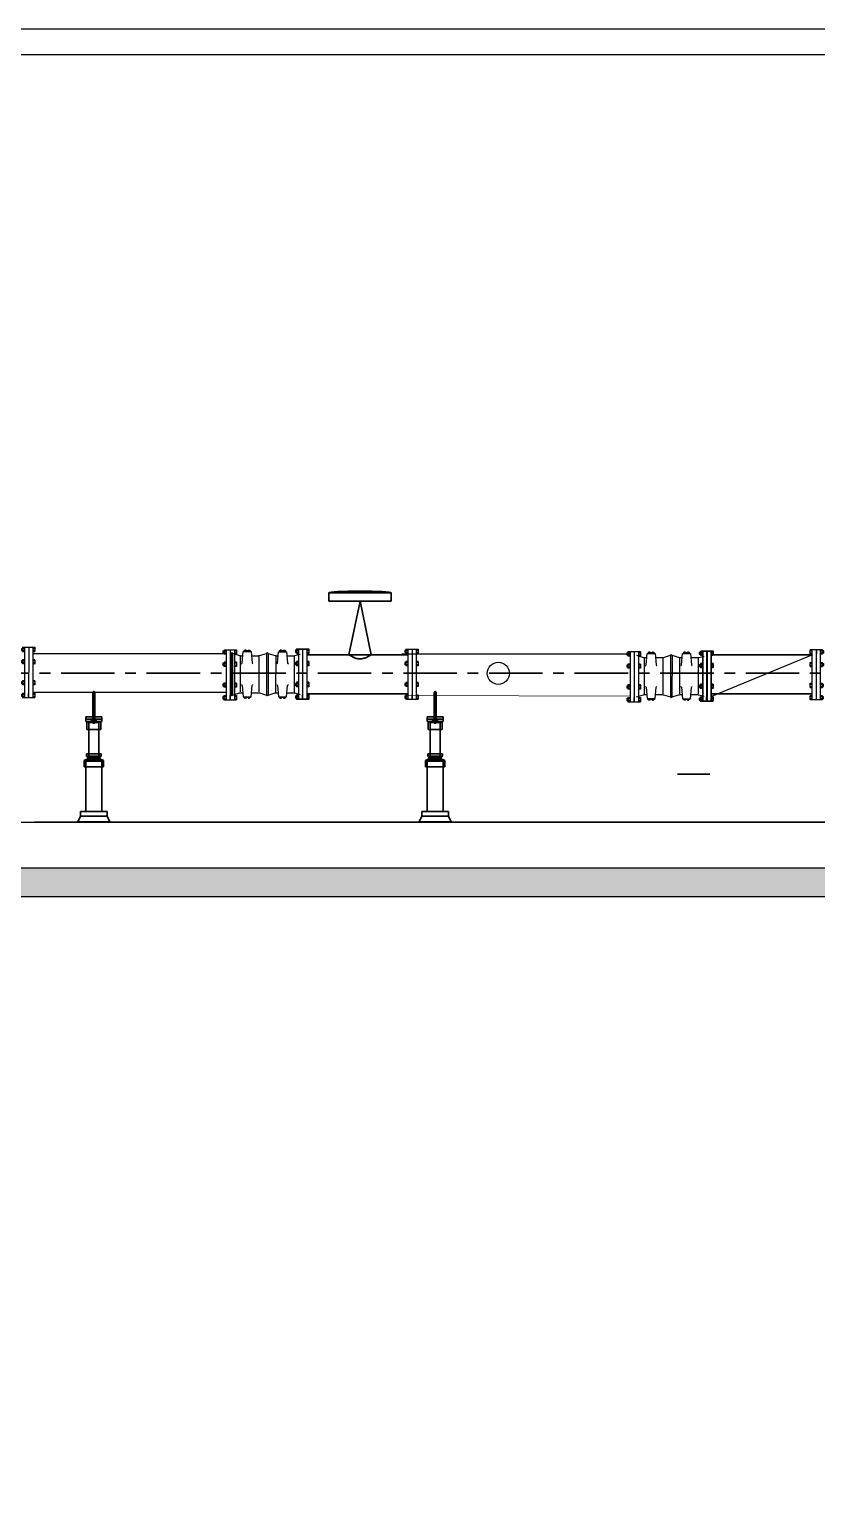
# Model space of a CAD drawing. Header units: inches. Extents: x 191440 to 383551, y 141448 to 284946.
# Drawn here: x 191803.34 to 191812.54, y 141593.62 to 141610.73 of the extents above; entities that cross this region are included whole.
import ezdxf

# ---------------------------------------------------------------- set-up
doc = ezdxf.new("R2010")
doc.units = ezdxf.units.IN
doc.header["$MEASUREMENT"] = 0
for name, pattern in [('C_SOLID_M', [0]), ('CENTER', [2, 1.25, -0.25, 0.25, -0.25]), ('DGN Style 3', [426.72, 304.8, -121.92])]:
    doc.linetypes.add(name, pattern=pattern)
for name, color, linetype in [('ARMATURE', 2, 'Continuous'), ('Concrete', 7, 'C_SOLID_M'), ('HATCH', 40, 'Continuous'), ('VP', 7, 'Continuous')]:
    doc.layers.add(name, color=color, linetype=linetype)
for name, color, linetype, lineweight in [('P-TW', 5, 'Continuous', 35), ('PIPING', 40, 'Continuous', 30), ('WB-SJ3-M-SECTA - M-EQPM-SUPT', 4, 'Continuous', 35), ('WB-SJ3-M-SECTA - P-TW', 7, 'Continuous', 35)]:
    doc.layers.add(name, color=color, linetype=linetype, lineweight=lineweight)

# ---------------------------------------------------------------- blocks, each defined once
blk = doc.blocks.new('FLANGE')
h = blk.add_hatch(color=256)
h.dxf.hatch_style = 1
h.paths.add_polyline_path([(2834.8568, 2262.3253), (2834.8643, 2262.3253), (2834.8643, 2262.3178), (2834.8568, 2262.3178)])
h.paths.add_polyline_path([(2834.8568, 2262.2728), (2834.8568, 2262.2803), (2834.8643, 2262.2803), (2834.8643, 2262.2728)])
h.paths.add_polyline_path([(2834.8568, 2262.3928), (2834.8568, 2262.4003), (2834.8643, 2262.4003), (2834.8643, 2262.3928)])
h.paths.add_polyline_path([(2834.8568, 2262.4378), (2834.8568, 2262.4453), (2834.8643, 2262.4453), (2834.8643, 2262.4378)])
h = blk.add_hatch(color=256)
h.dxf.hatch_style = 1
h.paths.add_polyline_path([(2834.8943, 2262.2691), (2834.8943, 2262.2728), (2834.9018, 2262.2728), (2834.9018, 2262.2691)])
h.paths.add_polyline_path([(2834.8943, 2262.2803), (2834.8943, 2262.2841), (2834.9018, 2262.2841), (2834.9018, 2262.2803)])
h.paths.add_polyline_path([(2834.8943, 2262.3141), (2834.8943, 2262.3178), (2834.9018, 2262.3178), (2834.9018, 2262.3141)])
h.paths.add_polyline_path([(2834.9018, 2262.3291), (2834.9018, 2262.3253), (2834.8943, 2262.3253), (2834.8943, 2262.3291)])
h.paths.add_polyline_path([(2834.9018, 2262.3928), (2834.9018, 2262.3891), (2834.8943, 2262.3891), (2834.8943, 2262.3928)])
h.paths.add_polyline_path([(2834.8943, 2262.4003), (2834.8943, 2262.4041), (2834.9018, 2262.4041), (2834.9018, 2262.4003)])
h.paths.add_polyline_path([(2834.9018, 2262.4378), (2834.9018, 2262.4341), (2834.8943, 2262.4341), (2834.8943, 2262.4378)])
h.paths.add_polyline_path([(2834.9018, 2262.4491), (2834.9018, 2262.4453), (2834.8943, 2262.4453), (2834.8943, 2262.4491)])
for p, q in [((2834.8531, 2262.4453), (2834.8531, 2262.4378)), ((2834.8531, 2262.4453), (2834.8643, 2262.4453)), ((2834.8568, 2262.4491), (2834.8568, 2262.4341)), ((2834.8568, 2262.4491), (2834.8643, 2262.4491)), ((2834.8643, 2262.4491), (2834.8643, 2262.2691)), ((2834.8643, 2262.4491), (2834.8793, 2262.4491)), ((2834.8793, 2262.4491), (2834.8793, 2262.2691)), ((2834.8793, 2262.4491), (2834.8793, 2262.2691)), ((2834.8793, 2262.4491), (2834.8943, 2262.4491)), ((2834.8943, 2262.4491), (2834.8943, 2262.2691)), ((2834.8943, 2262.4491), (2834.9018, 2262.4491)), ((2834.8943, 2262.4453), (2834.9018, 2262.4453)), ((2834.9018, 2262.4491), (2834.9018, 2262.4341)), ((2834.8531, 2262.4378), (2834.8643, 2262.4378)), ((2834.8531, 2262.4003), (2834.8531, 2262.3928)), ((2834.8643, 2262.4003), (2834.8531, 2262.4003)), ((2834.8643, 2262.3928), (2834.8531, 2262.3928)), ((2834.8568, 2262.4341), (2834.8643, 2262.4341)), ((2834.8568, 2262.4041), (2834.8568, 2262.3891)), ((2834.8643, 2262.4041), (2834.8568, 2262.4041)), ((2834.8943, 2262.4378), (2834.9018, 2262.4378)), ((2834.8943, 2262.4341), (2834.9018, 2262.4341)), ((2834.9018, 2262.4041), (2834.8943, 2262.4041)), ((2834.9018, 2262.4003), (2834.8943, 2262.4003)), ((2834.9018, 2262.3928), (2834.8943, 2262.3928)), ((2834.9018, 2262.4041), (2834.9018, 2262.3891)), ((2834.8643, 2262.3891), (2834.8568, 2262.3891)), ((2834.9018, 2262.3891), (2834.8943, 2262.3891)), ((2834.8531, 2262.3253), (2834.8531, 2262.3178)), ((2834.8643, 2262.3253), (2834.8531, 2262.3253)), ((2834.8643, 2262.3178), (2834.8531, 2262.3178)), ((2834.8568, 2262.3291), (2834.8568, 2262.3141)), ((2834.8643, 2262.3291), (2834.8568, 2262.3291)), ((2834.8643, 2262.3141), (2834.8568, 2262.3141)), ((2834.9018, 2262.3291), (2834.8943, 2262.3291)), ((2834.9018, 2262.3253), (2834.8943, 2262.3253)), ((2834.9018, 2262.3178), (2834.8943, 2262.3178)), ((2834.9018, 2262.3141), (2834.8943, 2262.3141)), ((2834.9018, 2262.3291), (2834.9018, 2262.3141)), ((2834.8531, 2262.2803), (2834.8531, 2262.2728)), ((2834.8531, 2262.2803), (2834.8643, 2262.2803)), ((2834.8531, 2262.2728), (2834.8643, 2262.2728)), ((2834.8568, 2262.2841), (2834.8568, 2262.2691)), ((2834.8568, 2262.2841), (2834.8643, 2262.2841)), ((2834.8568, 2262.2691), (2834.8643, 2262.2691)), ((2834.8643, 2262.2691), (2834.8793, 2262.2691)), ((2834.8793, 2262.2691), (2834.8793, 2262.2841)), ((2834.8793, 2262.2691), (2834.8943, 2262.2691)), ((2834.8943, 2262.2841), (2834.9018, 2262.2841)), ((2834.8943, 2262.2803), (2834.9018, 2262.2803)), ((2834.8943, 2262.2728), (2834.9018, 2262.2728)), ((2834.8943, 2262.2691), (2834.9018, 2262.2691)), ((2834.9018, 2262.2841), (2834.9018, 2262.2691))]:
    blk.add_line(p, q)
blk = doc.blocks.new('*U173')
at = {"layer": 'WB-SJ3-M-SECTA - M-EQPM-SUPT', "linetype": 'DGN Style 3'}
for p, q in [((40.2, 517.7), (40.2, 530.1)), ((40.2, 518.1), (40.2, 530.1)), ((40.2, 530.1), (120.2, 530.1)), ((40.2, 505.7), (40.2, 518.1)), ((40.2, 517.7), (120.2, 517.7)), ((67.7, 505.5), (67.7, 518.1)), ((80.2, 507.4), (80.2, 518.1)), ((92.7, 505.5), (92.7, 518.1)), ((120.2, 518.1), (120.2, 530.1)), ((120.2, 517.7), (120.2, 530.1)), ((120.2, 505.7), (120.2, 518.1)), ((120.2, 505.7), (120.2, 517.7)), ((40.2, 505.7), (120.2, 505.7)), ((44.8, 466.2), (44.8, 503.9)), ((55.2, 465.1), (55.2, 501)), ((67.7, 505.5), (77.6, 505.5)), ((87.7, 505.5), (92.7, 505.5)), ((105.2, 465.1), (105.2, 501)), ((115.5, 466.2), (115.5, 503.9)), ((40.2, 277.7), (40.2, 305.6)), ((55.2, 305.6), (55.2, 342.4)), ((105.2, 305.6), (105.2, 342.4)), ((120.2, 277.7), (120.2, 305.6))]:
    blk.add_line(p, q, dxfattribs=at)
at = {"layer": 'WB-SJ3-M-SECTA - M-EQPM-SUPT'}
for p, q in [((40.2, 518.1), (120.2, 518.1)), ((80.2, 505.5), (80.2, 507.4)), ((30.7, 308.7), (49.2, 317.4)), ((30.7, 277.7), (30.7, 308.7)), ((43.5, 331.1), (43.5, 342.4)), ((49.2, 325.4), (43.5, 331.1)), ((49.2, 317.4), (49.2, 325.4)), ((111.2, 325.4), (116.8, 331.1)), ((111.2, 317.4), (111.2, 325.4)), ((111.2, 317.4), (129.6, 308.7)), ((116.8, 331.1), (116.8, 342.4)), ((129.6, 277.7), (129.6, 308.7)), ((12.7, 28.6), (12.7, 52.5)), ((147.7, 28.6), (147.7, 52.5))]:
    blk.add_line(p, q, dxfattribs=at)
at = {"layer": 'WB-SJ3-M-SECTA - M-EQPM-SUPT', "color": 4, "linetype": 'DGN Style 3', "lineweight": 35}
for p, q in [((75.4, 497.4), (75.4, 578.5)), ((85, 497.4), (85, 578.5))]:
    blk.add_line(p, q, dxfattribs=at)
at = {"layer": 'WB-SJ3-M-SECTA - M-EQPM-SUPT', "linetype": 'Continuous'}
for p, q in [((55.2, 342.4), (55.2, 465.1)), ((105.2, 342.4), (105.2, 465.1)), ((40.2, 52.5), (40.2, 277.7)), ((120.2, 52.5), (120.2, 277.7)), ((0, 0), (12.2, 28.6)), ((160.3, 0), (148.1, 28.6))]:
    blk.add_line(p, q, dxfattribs=at)
at = {"layer": 'WB-SJ3-M-SECTA - M-EQPM-SUPT', "color": 4, "linetype": 'DGN Style 3', "lineweight": 35, "flags": 128}
for points in [[(75.4, 578.5), (75.4, 651.8)], [(85, 651.8), (85, 578.5)], [(85, 578.5), (75.4, 578.5)], [(85, 497.4), (75.4, 497.4)]]:
    blk.add_lwpolyline(points, dxfattribs=at)
at = {"layer": 'WB-SJ3-M-SECTA - M-EQPM-SUPT', "linetype": 'DGN Style 3', "flags": 128}
for points in [[(40.2, 505.7), (40.2, 505.7), (40.2, 517.7)], [(92.7, 518.1), (80.2, 518.1), (67.7, 518.1)], [(75.4, 530.1), (85, 530.1)], [(85, 518.1), (75.4, 518.1)], [(44.8, 503.9), (115.5, 503.9)], [(44.8, 466.2), (55.2, 466.2)], [(44.8, 466.2), (46.9, 466.2)], [(55.2, 501), (105.2, 501)], [(85, 505.5), (75.4, 505.5)], [(105.2, 466.2), (115.5, 466.2)], [(30.7, 308.7), (129.6, 308.7)], [(40.2, 305.6), (120.2, 305.6)], [(40.2, 305.6), (55.2, 305.6)], [(43.5, 342.4), (55.2, 342.4)], [(43.5, 331.1), (116.8, 331.1)], [(49.2, 325.4), (111.2, 325.4)], [(49.2, 317.4), (111.2, 317.4)], [(105.2, 342.4), (116.8, 342.4)], [(0, 0), (160.3, 0)], [(12.2, 28.6), (12.7, 28.6)], [(12.7, 52.5), (40.2, 52.5)], [(120.2, 52.5), (147.7, 52.5)], [(147.7, 28.6), (148.1, 28.6)]]:
    blk.add_lwpolyline(points, dxfattribs=at)
at = {"layer": 'WB-SJ3-M-SECTA - M-EQPM-SUPT', "linetype": 'Continuous', "flags": 128}
for points in [[(46.9, 466.2), (111.7, 466.2)], [(12.2, 28.6), (148.1, 28.6)], [(12.2, 28.6), (12.2, 28.6)]]:
    blk.add_lwpolyline(points, dxfattribs=at)
at = {"layer": 'WB-SJ3-M-SECTA - M-EQPM-SUPT', "flags": 128}
for points in [[(87.7, 505.5), (80.2, 505.5), (77.6, 505.5)], [(30.7, 308.7), (129.6, 308.7)], [(30.7, 308.7), (30.7, 308.7)], [(43.5, 342.4), (116.8, 342.4)], [(43.5, 342.4), (43.5, 342.4)], [(43.5, 331.1), (116.8, 331.1)], [(43.5, 331.1), (43.5, 331.1)], [(49.2, 325.4), (111.2, 325.4)], [(49.2, 325.4), (49.2, 325.4)], [(49.2, 317.4), (111.2, 317.4)], [(49.2, 317.4), (49.2, 317.4)], [(30.7, 277.7), (129.6, 277.7)], [(30.7, 277.7), (40.2, 277.7)], [(12.7, 52.5), (147.7, 52.5)]]:
    blk.add_lwpolyline(points, dxfattribs=at)
at = {"layer": 'WB-SJ3-M-SECTA - M-EQPM-SUPT', "color": 4, "linetype": 'DGN Style 3', "lineweight": 35}
for start, end in [(0, 180), (180, 0)]:
    blk.add_arc((80.2, 651.8), 4.8, start, end, dxfattribs=at)
at = {"layer": 'WB-SJ3-M-SECTA - M-EQPM-SUPT', "linetype": 'DGN Style 3'}
blk.add_rational_spline([(80.2, 494.3), (80.2, 534.8), (80.2, 575.4), (80.2, 648.8), (80.2, 648.8), (80.2, 648.8), (80.2, 575.4), (80.2, 534.8), (80.2, 494.3)], [1, 1, 1, 0.707106781187, 1, 0.707106781187, 1, 1, 1], degree=2, knots=[0, 0, 0, 0.333333, 0.333333, 0.5, 0.5, 0.666667, 0.666667, 1, 1, 1], dxfattribs=at)
at = {"layer": 'WB-SJ3-M-SECTA - P-TW', "linetype": 'DGN Style 3', "lineweight": 35}
blk.add_line((76.4, 497.4), (84, 497.4), dxfattribs=at)
blk.add_open_spline([(76.4, 497.4), (76.5, 497.5), (76.6, 497.6), (76.8, 497.8), (76.9, 498), (77.2, 498.2), (77.3, 498.3), (77.5, 498.4), (77.6, 498.5), (77.8, 498.6), (77.8, 498.6), (78.1, 498.8), (78.2, 498.9), (78.5, 499), (78.6, 499), (78.8, 499.1), (78.9, 499.1), (79.2, 499.2), (79.4, 499.2), (79.7, 499.2), (79.8, 499.3), (80, 499.3), (80.1, 499.3), (80.4, 499.3), (80.6, 499.3), (80.8, 499.2), (80.9, 499.2), (81, 499.2), (81, 499.2), (81.2, 499.2), (81.3, 499.1), (81.5, 499.1), (81.7, 499), (82, 498.9), (82.1, 498.9), (82.3, 498.8), (82.3, 498.7), (82.6, 498.6), (82.7, 498.5), (82.9, 498.3), (83, 498.3), (83.2, 498.2), (83.2, 498.1), (83.4, 498), (83.5, 497.8), (83.8, 497.6), (83.9, 497.5), (84, 497.4)], degree=3, knots=[0, 0, 0, 0, 0.0625, 0.0625, 0.125, 0.125, 0.1875, 0.1875, 0.21875, 0.21875, 0.25, 0.25, 0.3125, 0.3125, 0.34375, 0.34375, 0.375, 0.375, 0.4375, 0.4375, 0.46875, 0.46875, 0.5, 0.5, 0.5625, 0.5625, 0.578125, 0.578125, 0.59375, 0.59375, 0.625, 0.625, 0.6875, 0.6875, 0.71875, 0.71875, 0.75, 0.75, 0.8125, 0.8125, 0.84375, 0.84375, 0.875, 0.875, 0.9375, 0.9375, 1, 1, 1, 1], dxfattribs=at)

msp = doc.modelspace()

# ---------------------------------------------------------------- hatches: boundary and pattern name
at = {"layer": 'HATCH', "linetype": 'ByBlock', "lineweight": -2}
h = msp.add_hatch(dxfattribs=at)
h.set_pattern_fill('GRAVEL', color=256, scale=0.83217)
h.set_pattern_definition([(228.01279, (191763.28647, 141576.692036), (-6.6573614, -7.489531574), [0.111957, -11.083748]), (184.96974, (191763.211578, 141576.60882), (9.986042099, 0.832170175), [0.1921215, -19.020019]), (132.51045, (191763.02018, 141576.592176), (8.32170175, -9.153871924), [0.135467, -13.411282]), (267.27369, (191762.695632, 141576.384133), (0.832170175, 16.643403498), [0.174954, -17.320422]), (292.833654, (191762.68731, 141576.209378), (-4.160850875, 9.9860421), [0.171556, -16.984072]), (357.27369, (191762.753884, 141576.051265), (-16.643403498, 0.832170175), [0.174954, -17.320422]), (37.69424, (191762.92864, 141576.042944), (-10.818212274, -8.321701749), [0.2313674, -22.905358]), (72.25533, (191763.111717, 141576.184413), (5.825191224, 18.307743848), [0.218435, -21.625042]), (121.429566, (191763.17829, 141576.392455), (-6.6573614, 10.818212274), [0.175546, -17.379103]), (175.23636, (191763.08675, 141576.542246), (9.153871924, -0.832170175), [0.200413, -9.820243]), (222.39744, (191762.887031, 141576.55889), (-9.986042099, -9.153871924), [0.259178, -25.658615]), (138.81407, (191763.51948, 141576.37581), (-5.82519122, 4.99302105), [0.0884605, -8.75763]), (171.469234, (191763.452907, 141576.434064), (10.818212274, -1.66434035), [0.168296, -16.661305]), (225, (191763.2865, 141576.459), (-9e-17, -0.83217), [0.117686, -1.05918]), (203.1986, (191763.22822, 141576.55889), (4.16085087, 1.66434035), [0.063376, -6.274243]), (291.8014, (191763.16997, 141576.53392), (-0.83217017, 2.49651052), [0.089627, -4.391746]), (30.96376, (191763.20326, 141576.4507), (2.49651052, 1.66434035), [0.145571, -4.706774]), (161.56505, (191763.32808, 141576.5256), (1.6643403, -0.8321702), [0.105262, -2.526291]), (16.38954, (191762.68731, 141576.533924), (8.32170175, 2.496510525), [0.1474606, -14.5986325]), (70.34618, (191762.82878, 141576.57553), (-3.3286807, -9.153871924), [0.123711, -12.247388]), (293.1986, (191763.32808, 141576.69204), (-1.66434035, 4.16085087), [0.126752, -6.210867]), (343.61046, (191763.37801, 141576.575533), (-8.32170175, 2.496510525), [0.1474606, -14.5986325]), (339.44395, (191762.68731, 141576.01798), (-4.16085087, 1.66434035), [0.142201, -6.967864]), (294.77514, (191762.82046, 141575.96805), (-4.160850875, 9.153871924), [0.1191485, -11.795715]), (66.8014, (191763.3364, 141575.85987), (1.66434035, 4.16085087), [0.126752, -6.210867]), (17.354025, (191763.386333, 141575.97637), (-10.818212274, -3.3286807), [0.1394975, -13.810217]), (69.44395, (191762.92864, 141575.85987), (-1.66434035, -4.16085087), [0.071101, -7.038964]), (101.30993, (191763.28647, 141575.85987), (-0.83217017, 3.3286807), [0.042432, -4.20082]), (165.96376, (191763.27815, 141575.90147), (2.4965105, -0.8321702), [0.171556, -3.259569]), (186.009006, (191763.111717, 141575.943083), (8.32170175, 0.832170175), [0.158986, -15.739603]), (303.69007, (191763.20326, 141576.37581), (-0.8321702, 1.66434035), [0.120017, -2.880415]), (353.157227, (191763.26983, 141576.27595), (14.146892973, -1.66434035), [0.2095355, -20.743974]), (60.9454, (191763.47787, 141576.25099), (-3.3286807, -5.82519122), [0.085677, -8.482039]), (90, (191763.5195, 141576.3259), (-0.83217, 0.83217), [0.04993, -0.78224]), (120.25644, (191763.095074, 141575.96805), (3.3286807, -5.825191224), [0.115608, -11.445269]), (48.01279, (191763.03682, 141576.06791), (6.6573614, 7.489531574), [0.223914, -10.971791]), (0, (191763.1866, 141576.23434), (0.83217, 0.83217), [0.216364, -0.615806]), (325.30485, (191763.402977, 141576.234343), (8.32170175, -5.825191224), [0.131578, -13.026188]), (254.0546, (191763.51116, 141576.15945), (-0.83217017, -3.3286807), [0.121166, -5.937125]), (207.645975, (191763.477872, 141576.042944), (-15.811233323, -8.321701749), [0.1972784, -19.5305964]), (175.42608, (191763.303116, 141575.951405), (-10.818212274, 0.832170175), [0.2087074, -20.662014])])
h.paths.add_polyline_path([(191823.26494, 141600.35263), (191815.36995, 141600.35263), (191815.36955, 141600.01977), (191823.26494, 141600.01977)])
h.paths.add_polyline_path([(191815.36995, 141600.35263), (191815.11792, 141600.35263), (191815.25548, 141600.01977), (191815.36955, 141600.01977)])
h.paths.add_polyline_path([(191815.11792, 141600.35263), (191814.7919, 141600.35263), (191813.90474, 141600.93515), (191793.08171, 141600.93515), (191793.08171, 141600.60229), (191813.80522, 141600.60229), (191814.69239, 141600.01977), (191815.25548, 141600.01977)])

# ---------------------------------------------------------------- linework, layer by layer
at = {"color": 132}
for p, q in [((191805.73575, 141603.46438, -1650.89248), (191805.73525, 141602.91723, -1650.89248)), ((191805.73575, 141603.46438, -1650.89248), (191805.73525, 141602.91723, -1650.89248)), ((191806.5816, 141603.47034, -1650.89248), (191806.5811, 141602.92319, -1650.89248)), ((191806.5816, 141603.47034, -1650.89248), (191806.5811, 141602.92319, -1650.89248)), ((191810.45522, 141603.44209, -2641.42797), (191810.45472, 141602.89494, -2641.42797)), ((191810.45522, 141603.44209, -2641.42797), (191810.45472, 141602.89494, -2641.42797))]:
    msp.add_line(p, q, dxfattribs=at)
msp.add_line((191811.3126, 141602.94089, -2641.42797), (191812.49386, 141603.42789, -2641.42797))
msp.add_lwpolyline([(191841.5, 141610.7283), (191784, 141610.7283), (191784, 141571.2283), (191841.5, 141571.2283), (191841.5, 141610.7283)])
msp.add_lwpolyline([(191841.2, 141610.4283), (191784.3, 141610.4283), (191784.3, 141571.5283), (191841.2, 141571.5283)], close=True)
at = {"color": 5}
for points, elevation in [([(191805.63546, 141603.43544), (191803.3804, 141603.43544)], 224.10235), ([(191810.35781, 141603.42967), (191807.69023, 141603.42943)], -1320.71398), ([(191805.63546, 141602.98204), (191803.3804, 141602.98204)], 224.10235)]:
    msp.add_lwpolyline(points, dxfattribs=dict(at, elevation=elevation))
at = {"color": 7}
for points in [[(191793.19821, 141601.46774), (191818.56889, 141601.46774)], [(191793.19821, 141601.05166), (191793.08171, 141601.05166), (191793.08171, 141600.93515), (191813.90474, 141600.93515), (191814.7919, 141600.35263), (191823.26494, 141600.35263), (191823.26494, 141600.46914), (191823.14844, 141600.46914)], [(191793.08171, 141600.60229), (191813.80522, 141600.60229), (191814.69239, 141600.01977), (191823.26494, 141600.01977)]]:
    msp.add_lwpolyline(points, dxfattribs=at)
msp.add_circle((191808.81902, 141603.2073), 0.1296)
at = {"layer": 'ARMATURE', "color": 1}
for p, q in [((191805.80395, 141603.40525, -1650.89248), (191805.80357, 141602.98971, -1650.89248)), ((191806.02073, 141603.40506, -1650.89248), (191806.02035, 141602.98951, -1650.89248)), ((191806.21761, 141603.40488, -1650.89248), (191806.21723, 141602.98933, -1650.89248)), ((191806.4344, 141603.40468, -1650.89248), (191806.43402, 141602.98913, -1650.89248)), ((191810.52341, 141603.38296, -2641.42797), (191810.52303, 141602.96741, -2641.42797)), ((191810.74019, 141603.38276, -2641.42797), (191810.73981, 141602.96721, -2641.42797)), ((191810.93708, 141603.38258, -2641.42797), (191810.9367, 141602.96703, -2641.42797)), ((191811.15386, 141603.38238, -2641.42797), (191811.15348, 141602.96683, -2641.42797))]:
    msp.add_line(p, q, dxfattribs=at)
for points, elevation in [([(191805.70555, 141603.45047), (191805.69614, 141603.44108), (191805.69569, 141602.95408), (191805.70508, 141602.94467)], -1650.89248), ([(191805.70555, 141603.45047), (191805.71494, 141603.44106), (191805.71449, 141602.95406), (191805.70508, 141602.94467)], -1650.89248), ([(191806.11921, 141603.45009), (191806.1098, 141603.4407), (191806.10936, 141602.9537), (191806.11875, 141602.94429)], -1650.89248), ([(191806.11921, 141603.45009), (191806.12861, 141603.44068), (191806.12816, 141602.95368), (191806.11875, 141602.94429)], -1650.89248), ([(191810.83868, 141603.4278), (191810.82927, 141603.41841), (191810.82882, 141602.93141), (191810.83821, 141602.922)], -2641.42797), ([(191810.83868, 141603.4278), (191810.84807, 141603.41839), (191810.84762, 141602.93139), (191810.83821, 141602.922)], -2641.42797)]:
    msp.add_lwpolyline(points, dxfattribs=dict(at, elevation=elevation))
for points, elevation in [([(191805.71494, 141603.44106), (191805.79672, 141603.41564, 0.06554346), (191805.81132, 141603.41371), (191805.83302, 141603.41369, 0.06554346)], -1650.89248), ([(191805.81609, 141603.31969, 0.38887873), (191805.82547, 141603.32826), (191805.83718, 141603.46069), (191805.93119, 141603.46061), (191805.94266, 141603.32816, 0.38887873), (191805.95202, 141603.31956)], -1650.89248), ([(191805.86795, 141603.47007), (191805.86796, 141603.47589, 0.17157288), (191805.85907, 141603.47589), (191805.85907, 141603.47007)], -1650.89248), ([(191805.90043, 141603.47004), (191805.90044, 141603.47586, -0.17157288), (191805.90932, 141603.47585), (191805.90932, 141603.47003)], -1650.89248), ([(191805.93526, 141603.4136), (191806.01337, 141603.41352, 0.06554346), (191806.02798, 141603.41543), (191806.1098, 141603.4407)], -1650.89248), ([(191806.12861, 141603.44068), (191806.21039, 141603.41527, 0.06554346), (191806.22498, 141603.41333), (191806.24669, 141603.41331, 0.06554346)], -1650.89248), ([(191806.22976, 141603.31931, 0.38887873), (191806.23914, 141603.32788), (191806.25084, 141603.46031), (191806.34486, 141603.46023), (191806.35632, 141603.32778, 0.38887873), (191806.36568, 141603.31919)], -1650.89248), ([(191806.28162, 141603.46969), (191806.28162, 141603.47551, 0.17157288), (191806.27274, 141603.47551), (191806.27273, 141603.4697)], -1650.89248), ([(191806.3141, 141603.46966), (191806.31411, 141603.47548, -0.17157288), (191806.32299, 141603.47547), (191806.32299, 141603.46965)], -1650.89248), ([(191806.34893, 141603.41322), (191806.42704, 141603.41315, 0.06554346), (191806.44164, 141603.41505), (191806.50466, 141603.43188)], -1650.89248), ([(191810.4344, 141603.41877), (191810.51618, 141603.39335, 0.06554346), (191810.53078, 141603.39141), (191810.55248, 141603.39139, 0.06554346)], -2641.42797), ([(191810.53556, 141603.2974, 0.38887873), (191810.54493, 141603.30597), (191810.55664, 141603.4384), (191810.65065, 141603.43831), (191810.66212, 141603.30586, 0.38887873), (191810.67148, 141603.29727)], -2641.42797), ([(191810.58741, 141603.44777), (191810.58742, 141603.45359, 0.17157288), (191810.57853, 141603.4536), (191810.57853, 141603.44778)], -2641.42797), ([(191810.6199, 141603.44774), (191810.6199, 141603.45356, -0.17157288), (191810.62879, 141603.45355), (191810.62878, 141603.44773)], -2641.42797), ([(191810.65472, 141603.3913), (191810.73284, 141603.39123, 0.06554346), (191810.74744, 141603.39314), (191810.82927, 141603.41841)], -2641.42797), ([(191810.84807, 141603.41839), (191810.92985, 141603.39297, 0.06554346), (191810.94445, 141603.39104), (191810.96615, 141603.39102, 0.06554346)], -2641.42797), ([(191810.94922, 141603.29702, 0.38887873), (191810.9586, 141603.30559), (191810.97031, 141603.43802), (191811.06432, 141603.43793), (191811.07579, 141603.30548, 0.38887873), (191811.08514, 141603.29689)], -2641.42797), ([(191811.00108, 141603.44739), (191811.00109, 141603.45321, 0.17157288), (191810.9922, 141603.45322), (191810.9922, 141603.4474)], -2641.42797), ([(191811.03356, 141603.44736), (191811.03357, 141603.45318, -0.17157288), (191811.04245, 141603.45317), (191811.04245, 141603.44736)], -2641.42797), ([(191811.06839, 141603.39092), (191811.1465, 141603.39085, 0.06554346), (191811.16111, 141603.39276), (191811.22412, 141603.40958)], -2641.42797), ([(191805.81587, 141603.07525, -0.38887873), (191805.82523, 141603.06666), (191805.83669, 141602.93421), (191805.93071, 141602.93412), (191805.94242, 141603.06655, -0.38887873), (191805.95179, 141603.07513)], -1650.89248), ([(191806.22954, 141603.07487, -0.38887873), (191806.2389, 141603.06628), (191806.25036, 141602.93383), (191806.34438, 141602.93374), (191806.35609, 141603.06617, -0.38887873), (191806.36546, 141603.07475)], -1650.89248), ([(191810.53533, 141603.05296, -0.38887873), (191810.54469, 141603.04436), (191810.55616, 141602.91191), (191810.65017, 141602.91183), (191810.66188, 141603.04426, -0.38887873), (191810.67125, 141603.05283)], -2641.42797), ([(191810.949, 141603.05258, -0.38887873), (191810.95836, 141603.04399), (191810.96982, 141602.91153), (191811.06384, 141602.91145), (191811.07555, 141603.04388, -0.38887873), (191811.08492, 141603.05245)], -2641.42797), ([(191805.71449, 141602.95406), (191805.79632, 141602.97933, -0.06554346), (191805.81092, 141602.98124), (191805.83262, 141602.98122, -0.06554346)], -1650.89248), ([(191805.86745, 141602.92478), (191805.86745, 141602.91896, -0.17157288), (191805.85856, 141602.91897), (191805.85857, 141602.92479)], -1650.89248), ([(191805.89993, 141602.92475), (191805.89993, 141602.91893, 0.17157288), (191805.90881, 141602.91892), (191805.90882, 141602.92474)], -1650.89248), ([(191805.93487, 141602.98113), (191806.01298, 141602.98105, -0.06554346), (191806.02758, 141602.97912), (191806.10936, 141602.9537)], -1650.89248), ([(191806.12816, 141602.95368), (191806.20999, 141602.97895, -0.06554346), (191806.22459, 141602.98086), (191806.24629, 141602.98084, -0.06554346)], -1650.89248), ([(191806.28112, 141602.9244), (191806.28111, 141602.91858, -0.17157288), (191806.27223, 141602.91859), (191806.27223, 141602.92441)], -1650.89248), ([(191806.3136, 141602.92437), (191806.3136, 141602.91855, 0.17157288), (191806.32248, 141602.91854), (191806.32249, 141602.92436)], -1650.89248), ([(191806.34853, 141602.98075), (191806.42665, 141602.98067, -0.06554346), (191806.44124, 141602.97874), (191806.50423, 141602.9618)], -1650.89248), ([(191810.43395, 141602.93177), (191810.51578, 141602.95704, -0.06554346), (191810.53038, 141602.95894), (191810.55209, 141602.95892, -0.06554346)], -2641.42797), ([(191810.58691, 141602.90248), (191810.58691, 141602.89666, -0.17157288), (191810.57802, 141602.89667), (191810.57803, 141602.90249)], -2641.42797), ([(191810.6194, 141602.90245), (191810.61939, 141602.89663, 0.17157288), (191810.62828, 141602.89663), (191810.62828, 141602.90245)], -2641.42797), ([(191810.65433, 141602.95883), (191810.73244, 141602.95876, -0.06554346), (191810.74704, 141602.95682), (191810.82882, 141602.93141)], -2641.42797), ([(191810.84762, 141602.93139), (191810.92945, 141602.95666, -0.06554346), (191810.94405, 141602.95857), (191810.96575, 141602.95855, -0.06554346)], -2641.42797), ([(191811.00058, 141602.9021), (191811.00058, 141602.89629, -0.17157288), (191810.99169, 141602.89629), (191810.9917, 141602.90211)], -2641.42797), ([(191811.03306, 141602.90207), (191811.03306, 141602.89626, 0.17157288), (191811.04194, 141602.89625), (191811.04195, 141602.90207)], -2641.42797), ([(191811.06799, 141602.95845), (191811.14611, 141602.95838, -0.06554346), (191811.16071, 141602.95644), (191811.22369, 141602.93951)], -2641.42797)]:
    msp.add_lwpolyline(points, format="xyb", dxfattribs=dict(at, elevation=elevation))
for points, elevation in [([(191805.8447, 141603.46257), (191805.92367, 141603.46249), (191805.92368, 141603.47002), (191805.84471, 141603.47009)], -1650.89248), ([(191805.87239, 141603.47006), (191805.8724, 141603.47588), (191805.87125, 141603.47664), (191805.85579, 141603.47666), (191805.85463, 141603.4759), (191805.85463, 141603.47008)], -1650.89248), ([(191805.89599, 141603.47004), (191805.896, 141603.47586), (191805.89715, 141603.47662), (191805.91261, 141603.47661), (191805.91377, 141603.47584), (191805.91376, 141603.47002)], -1650.89248), ([(191806.25837, 141603.46219), (191806.33734, 141603.46212), (191806.33735, 141603.46964), (191806.25837, 141603.46971)], -1650.89248), ([(191806.28606, 141603.46968), (191806.28607, 141603.4755), (191806.28491, 141603.47627), (191806.26945, 141603.47628), (191806.2683, 141603.47552), (191806.26829, 141603.4697)], -1650.89248), ([(191806.30966, 141603.46966), (191806.30966, 141603.47548), (191806.31082, 141603.47624), (191806.32628, 141603.47623), (191806.32743, 141603.47546), (191806.32743, 141603.46965)], -1650.89248), ([(191810.56416, 141603.44027), (191810.64313, 141603.4402), (191810.64314, 141603.44772), (191810.56417, 141603.44779)], -2641.42797), ([(191810.59186, 141603.44777), (191810.59186, 141603.45359), (191810.59071, 141603.45435), (191810.57525, 141603.45436), (191810.57409, 141603.4536), (191810.57409, 141603.44778)], -2641.42797), ([(191810.61545, 141603.44775), (191810.61546, 141603.45357), (191810.61661, 141603.45433), (191810.63207, 141603.45431), (191810.63323, 141603.45355), (191810.63322, 141603.44773)], -2641.42797), ([(191810.97783, 141603.43989), (191811.0568, 141603.43982), (191811.05681, 141603.44734), (191810.97784, 141603.44741)], -2641.42797), ([(191811.00552, 141603.44739), (191811.00553, 141603.45321), (191811.00437, 141603.45397), (191810.98892, 141603.45399), (191810.98776, 141603.45322), (191810.98775, 141603.44741)], -2641.42797), ([(191811.02912, 141603.44737), (191811.02913, 141603.45319), (191811.03028, 141603.45395), (191811.04574, 141603.45393), (191811.0469, 141603.45317), (191811.04689, 141603.44735)], -2641.42797), ([(191805.84421, 141602.93232), (191805.92319, 141602.93225), (191805.92318, 141602.92473), (191805.84421, 141602.9248)], -1650.89248), ([(191805.87189, 141602.92477), (191805.87189, 141602.91896), (191805.87073, 141602.91819), (191805.85527, 141602.91821), (191805.85412, 141602.91897), (191805.85413, 141602.92479)], -1650.89248), ([(191805.89549, 141602.92475), (191805.89549, 141602.91893), (191805.89664, 141602.91817), (191805.9121, 141602.91816), (191805.91326, 141602.91892), (191805.91326, 141602.92474)], -1650.89248), ([(191806.25788, 141602.93194), (191806.33685, 141602.93187), (191806.33685, 141602.92435), (191806.25787, 141602.92442)], -1650.89248), ([(191806.28556, 141602.92439), (191806.28556, 141602.91858), (191806.2844, 141602.91781), (191806.26894, 141602.91783), (191806.26779, 141602.91859), (191806.26779, 141602.92441)], -1650.89248), ([(191806.30916, 141602.92437), (191806.30915, 141602.91855), (191806.31031, 141602.91779), (191806.32577, 141602.91778), (191806.32692, 141602.91854), (191806.32693, 141602.92436)], -1650.89248), ([(191810.56368, 141602.91003), (191810.64265, 141602.90995), (191810.64264, 141602.90243), (191810.56367, 141602.9025)], -2641.42797), ([(191810.59136, 141602.90248), (191810.59135, 141602.89666), (191810.5902, 141602.8959), (191810.57474, 141602.89591), (191810.57358, 141602.89668), (191810.57359, 141602.9025)], -2641.42797), ([(191810.61495, 141602.90246), (191810.61495, 141602.89664), (191810.6161, 141602.89588), (191810.63156, 141602.89586), (191810.63272, 141602.89662), (191810.63272, 141602.90244)], -2641.42797), ([(191810.97734, 141602.90965), (191811.05632, 141602.90957), (191811.05631, 141602.90205), (191810.97734, 141602.90213)], -2641.42797), ([(191811.00502, 141602.9021), (191811.00502, 141602.89628), (191811.00386, 141602.89552), (191810.9884, 141602.89553), (191810.98725, 141602.8963), (191810.98725, 141602.90212)], -2641.42797), ([(191811.02862, 141602.90208), (191811.02862, 141602.89626), (191811.02977, 141602.8955), (191811.04523, 141602.89548), (191811.04639, 141602.89624), (191811.04639, 141602.90206)], -2641.42797)]:
    msp.add_lwpolyline(points, close=True, dxfattribs=dict(at, elevation=elevation))
for centre, radius, start, end in [((191805.8541, 141603.46068, -1650.89248), 0.00188, 359.947501, 89.947501), ((191805.85685, 141603.47304, -1650.89248), 0.00362, 52.06306, 127.831943), ((191805.87018, 141603.47303, -1650.89248), 0.00362, 52.06306, 127.831943), ((191805.89822, 141603.473, -1650.89248), 0.00362, 52.06306, 127.831943), ((191805.91154, 141603.47299, -1650.89248), 0.00362, 52.06306, 127.831943), ((191805.91427, 141603.46062, -1650.89248), 0.00188, 89.947501, 179.947501), ((191806.26777, 141603.4603, -1650.89248), 0.00188, 359.947501, 89.947501), ((191806.27052, 141603.47266, -1650.89248), 0.00362, 52.06306, 127.831943), ((191806.28384, 141603.47265, -1650.89248), 0.00362, 52.06306, 127.831943), ((191806.31188, 141603.47262, -1650.89248), 0.00362, 52.06306, 127.831943), ((191806.32521, 141603.47261, -1650.89248), 0.00362, 52.06306, 127.831943), ((191806.32794, 141603.46024, -1650.89248), 0.00188, 89.947501, 179.947501), ((191810.57356, 141603.43838, -2641.42797), 0.00188, 359.947501, 89.947501), ((191810.57631, 141603.45075, -2641.42797), 0.00362, 52.06306, 127.831943), ((191810.58964, 141603.45073, -2641.42797), 0.00362, 52.06306, 127.831943), ((191810.61768, 141603.45071, -2641.42797), 0.00362, 52.06306, 127.831943), ((191810.631, 141603.4507, -2641.42797), 0.00362, 52.06306, 127.831943), ((191810.63373, 141603.43833, -2641.42797), 0.00188, 89.947501, 179.947501), ((191810.98723, 141603.438, -2641.42797), 0.00188, 359.947501, 89.947501), ((191810.98998, 141603.45037, -2641.42797), 0.00362, 52.06306, 127.831943), ((191811.0033, 141603.45036, -2641.42797), 0.00362, 52.06306, 127.831943), ((191811.03134, 141603.45033, -2641.42797), 0.00362, 52.06306, 127.831943), ((191811.04467, 141603.45032, -2641.42797), 0.00362, 52.06306, 127.831943), ((191811.0474, 141603.43795, -2641.42797), 0.00188, 89.947501, 179.947501), ((191805.85362, 141602.93419, -1650.89248), 0.00188, 269.947501, 359.947501), ((191805.85634, 141602.92182, -1650.89248), 0.00362, 232.06306, 307.831943), ((191805.86967, 141602.92181, -1650.89248), 0.00362, 232.06306, 307.831943), ((191805.89771, 141602.92179, -1650.89248), 0.00362, 232.06306, 307.831943), ((191805.91104, 141602.92177, -1650.89248), 0.00362, 232.06306, 307.831943), ((191805.91379, 141602.93414, -1650.89248), 0.00188, 179.947501, 269.947501), ((191806.26728, 141602.93381, -1650.89248), 0.00188, 269.947501, 359.947501), ((191806.27001, 141602.92145, -1650.89248), 0.00362, 232.06306, 307.831943), ((191806.28334, 141602.92143, -1650.89248), 0.00362, 232.06306, 307.831943), ((191806.31138, 141602.92141, -1650.89248), 0.00362, 232.06306, 307.831943), ((191806.3247, 141602.92139, -1650.89248), 0.00362, 232.06306, 307.831943), ((191806.32745, 141602.93376, -1650.89248), 0.00188, 179.947501, 269.947501), ((191810.57308, 141602.9119, -2641.42797), 0.00188, 269.947501, 359.947501), ((191810.57581, 141602.89953, -2641.42797), 0.00362, 232.06306, 307.831943), ((191810.58913, 141602.89952, -2641.42797), 0.00362, 232.06306, 307.831943), ((191810.61717, 141602.89949, -2641.42797), 0.00362, 232.06306, 307.831943), ((191810.6305, 141602.89948, -2641.42797), 0.00362, 232.06306, 307.831943), ((191810.63325, 141602.91184, -2641.42797), 0.00188, 179.947501, 269.947501), ((191810.98675, 141602.91152, -2641.42797), 0.00188, 269.947501, 359.947501), ((191810.98947, 141602.89915, -2641.42797), 0.00362, 232.06306, 307.831943), ((191811.0028, 141602.89914, -2641.42797), 0.00362, 232.06306, 307.831943), ((191811.03084, 141602.89911, -2641.42797), 0.00362, 232.06306, 307.831943), ((191811.04417, 141602.8991, -2641.42797), 0.00362, 232.06306, 307.831943), ((191811.04692, 141602.91146, -2641.42797), 0.00188, 179.947501, 269.947501)]:
    msp.add_arc(centre, radius, start, end, dxfattribs=at)
at = {"layer": 'Concrete'}
msp.add_lwpolyline([(191817.78729, 141601.46774), (191803.40103, 141601.46774)], dxfattribs=at)
at = {"layer": 'P-TW', "color": 5, "linetype": 'Continuous', "lineweight": 20}
msp.add_line((191810.35736, 141602.94206, -1644.20118), (191807.75204, 141602.94855, -2699.44687), dxfattribs=at)
at = {"layer": 'PIPING', "color": 8, "linetype": 'CENTER', "ltscale": 0.5}
msp.add_lwpolyline([(191791.70996, 141603.21036), (191819.17099, 141603.21036)], dxfattribs=at)
at = {"layer": 'VP'}
msp.add_line((191793.19821, 141601.46774), (191818.56889, 141601.46774), dxfattribs=at)
at = {"layer": 'WB-SJ3-M-SECTA - P-TW', "linetype": 'Continuous', "lineweight": 35}
for p, q in [((191806.83984, 141604.04894, -1650.89248), (191806.83984, 141604.14634, -1650.89248)), ((191807.07239, 141603.42499, -1650.89248), (191807.20329, 141604.05086, -1650.89248)), ((191807.33422, 141603.42499, -1650.89248), (191807.20332, 141604.05086, -1650.89248)), ((191807.56856, 141604.05086, -1650.89248), (191807.56856, 141604.14826, -1650.89248)), ((191806.58156, 141603.42499, -1650.89248), (191807.07239, 141603.42499, -1650.89248)), ((191806.58156, 141603.42499, -1650.89248), (191807.76237, 141603.42499, -1650.89248)), ((191811.30936, 141603.42499, -1650.89248), (191812.49017, 141603.42499, -1650.89248)), ((191806.58114, 141602.96995, -1650.89248), (191807.76195, 141602.96995, -1650.89248)), ((191811.30894, 141602.96995, -1650.89248), (191812.48975, 141602.96995, -1650.89248))]:
    msp.add_line(p, q, dxfattribs=at)
at = {"layer": 'WB-SJ3-M-SECTA - P-TW', "color": 252}
msp.add_line((191810.91104, 141602.02866, -2641.42797), (191811.29167, 141602.02866, -2641.42797), dxfattribs=at)
at = {"layer": 'WB-SJ3-M-SECTA - P-TW', "linetype": 'Continuous', "lineweight": 35, "elevation": -1650.89248, "flags": 128}
for points in [[(191807.56856, 141604.14826), (191806.83806, 141604.14826)], [(191807.56856, 141604.05086), (191806.83806, 141604.05086)]]:
    msp.add_lwpolyline(points, dxfattribs=at)
at = {"layer": 'WB-SJ3-M-SECTA - P-TW', "linetype": 'DGN Style 3', "lineweight": 35, "elevation": -1650.89248, "flags": 128}
msp.add_lwpolyline([(191807.56856, 141604.14826), (191806.83806, 141604.14826)], dxfattribs=at)
at = {"layer": 'WB-SJ3-M-SECTA - P-TW', "linetype": 'Continuous', "lineweight": 35}
msp.add_ellipse((191807.20331, 141604.14826, -1650.89248), major_axis=(0.36525, 0), ratio=0.05333333, start_param=6.28318531, end_param=9.42477796, dxfattribs=at)
at = {"layer": 'WB-SJ3-M-SECTA - P-TW', "linetype": 'DGN Style 3', "lineweight": 35}
msp.add_open_spline([(191807.33422, 141603.42499, -1650.89248), (191807.29455, 141603.395, -1650.89248), (191807.18523, 141603.35156, -1650.89248), (191807.10556, 141603.40678, -1650.89248), (191807.07239, 141603.42499, -1650.89248), (191807.08942, 141603.41428, -1650.89248)], degree=3, knots=[0, 0, 0, 0, 0.62209444, 0.9850876, 1, 1, 1, 1], dxfattribs=at)

# ---------------------------------------------------------------- block references
for p, xscale, yscale, zscale, rotation in [((182592.68357, 134266.51855, -2641.42797), 3.246671546226471, 3.246671546226471, 3.246671546226471, 359.9475014826373), ((182595.03847, 134266.49042, -1650.89248), 3.246671546226473, 3.246671546226473, 3.246671546226473, 359.9475014826374), ((182595.88432, 134266.49954, -1650.89248), 3.246671546226469, 3.246671546226469, 3.246671546226469, 359.9475014826373), ((182595.88431, 134266.49638, -1650.89248), 3.246671546226473, 3.246671546226473, 3.246671546226473, 359.9475014826374), ((182597.16253, 134266.49836, -1650.89248), 3.246671546226469, 3.246671546226469, 3.246671546226469, 359.9475014826373), ((182599.75793, 134266.46813, -2641.42797), 3.246671546226473, 3.246671546226473, 3.246671546226473, 359.9475014826374), ((182600.60377, 134266.47409, -2641.42797), 3.246671546226473, 3.246671546226473, 3.246671546226473, 359.9475014826374), ((182600.60886, 134266.47724, -2641.42797), 3.246671546226469, 3.246671546226469, 3.246671546226469, 359.9475014826373), ((201023.18306, 148939.88924, -1320.71398), 3.246671546226473, 3.246671546226473, 3.246671546226473, 179.9475014826374)]:
    msp.add_blockref('FLANGE', p, dxfattribs=dict(xscale=xscale, yscale=yscale, zscale=zscale, rotation=rotation))
at = {"layer": 'WB-SJ3-M-SECTA - M-EQPM-SUPT', "color": 5, "lineweight": -3, "xscale": -0.002315131789219939, "yscale": 0.002315131789219939, "zscale": 0.002315131789219939}
for p in [(191804.27875, 141601.47414, -1320.71398), (191808.26605, 141601.47414, -1320.71398)]:
    msp.add_blockref('*U173', p, dxfattribs=at)

doc.saveas('drawing.dxf')
